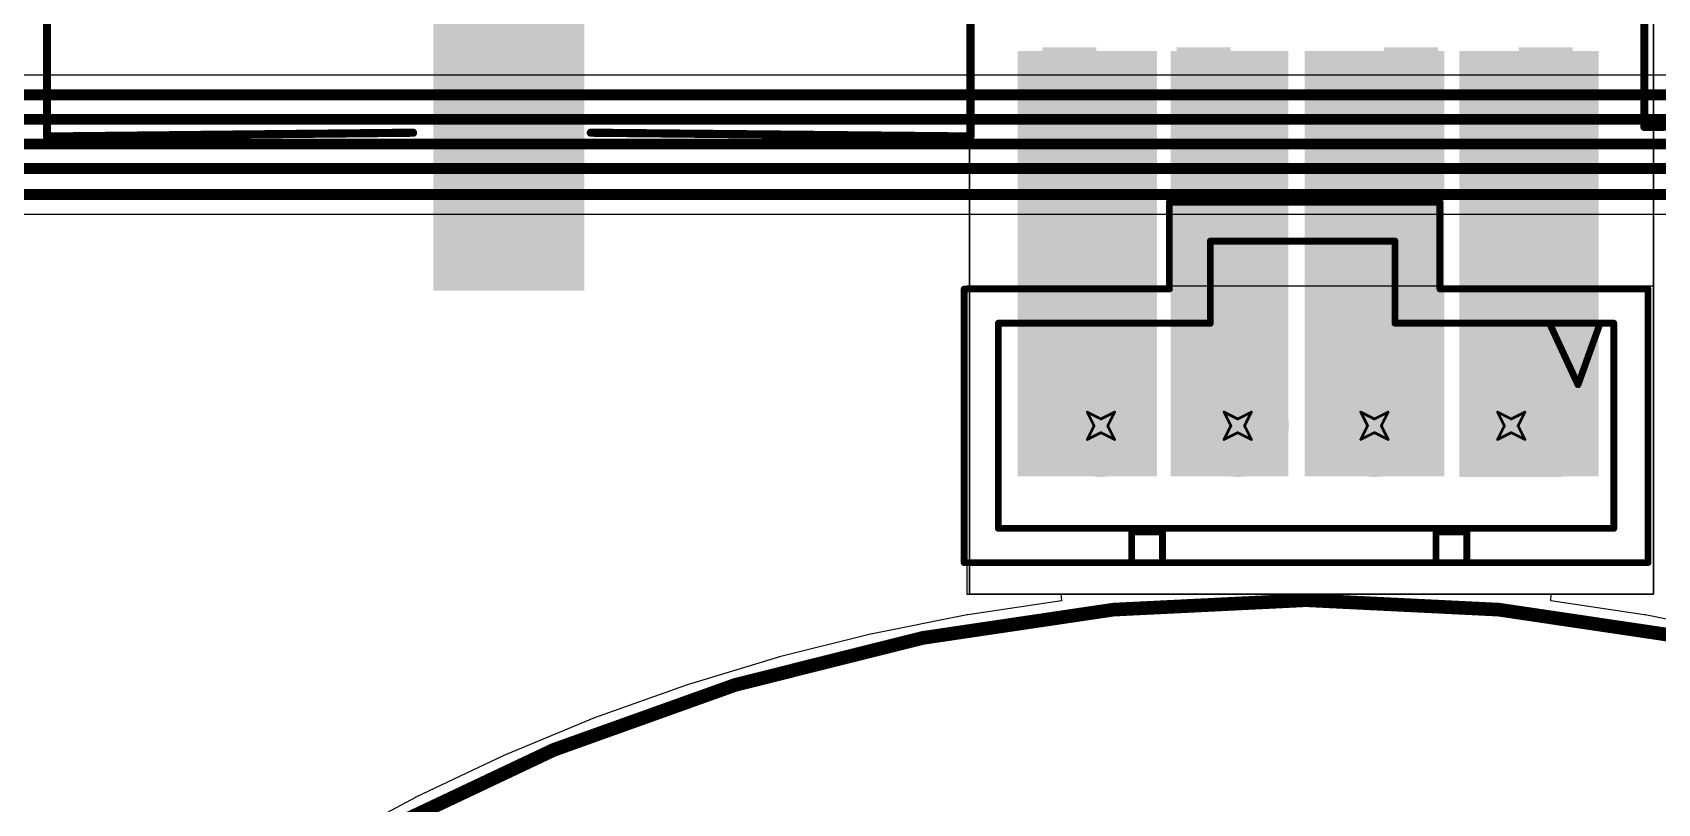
# Model space of a CAD drawing. Header units: inches. Extents: x -89 to 427, y -87 to 99.
# Drawn here: x -23.65 to 6.53, y 32.74 to 47.05 of the extents above; entities that cross this region are included whole.
import ezdxf

# ---------------------------------------------------------------- set-up
doc = ezdxf.new("R2010")
doc.units = ezdxf.units.IN
for name, color, linetype in [('Board_Outline', 56, 'Continuous'), ('Bottom Layer', 5, 'Continuous'), ('Bottom Solder', 6, 'Continuous'), ('Drill Drawing', 1, 'Continuous'), ('Multi-Layer', 9, 'Continuous'), ('Pad Holes', 156, 'Continuous'), ('Top Layer', 1, 'Continuous'), ('Top Overlay', 2, 'Continuous'), ('Top Paste', 8, 'Continuous'), ('Top Solder', 216, 'Continuous')]:
    doc.layers.add(name, color=color, linetype=linetype)

msp = doc.modelspace()

# ---------------------------------------------------------------- hatches: boundary and pattern name
at = {"layer": 'Bottom Layer'}
h = msp.add_hatch(color=5, dxfattribs=at)
edge = h.paths.add_edge_path()
edge.add_arc((-3.81, 39.751), 0.9, 0, 360)
h = msp.add_hatch(color=5, dxfattribs=at)
edge = h.paths.add_edge_path()
edge.add_arc((-1.27, 39.751), 0.9, 0, 360)
h = msp.add_hatch(color=5, dxfattribs=at)
edge = h.paths.add_edge_path()
edge.add_arc((1.27, 39.751), 0.9, 0, 360)
msp.add_hatch(color=5, dxfattribs=at).paths.add_polyline_path([(4.71, 38.851), (2.91, 38.851), (2.91, 40.651), (4.71, 40.651)])
at = {"layer": 'Bottom Solder'}
h = msp.add_hatch(color=6, dxfattribs=at)
edge = h.paths.add_edge_path()
edge.add_arc((-3.81, 39.751), 0.951, 0, 360)
h = msp.add_hatch(color=6, dxfattribs=at)
edge = h.paths.add_edge_path()
edge.add_arc((-1.27, 39.751), 0.951, 0, 360)
h = msp.add_hatch(color=6, dxfattribs=at)
edge = h.paths.add_edge_path()
edge.add_arc((1.27, 39.751), 0.951, 0, 360)
msp.add_hatch(color=6, dxfattribs=at).paths.add_polyline_path([(4.761, 38.8), (2.859, 38.8), (2.859, 40.702), (4.761, 40.702)])
at = {"layer": 'Multi-Layer'}
h = msp.add_hatch(color=9, dxfattribs=at)
edge = h.paths.add_edge_path()
edge.add_arc((-3.81, 39.751), 0.9, 0, 360)
h = msp.add_hatch(color=9, dxfattribs=at)
edge = h.paths.add_edge_path()
edge.add_arc((-1.27, 39.751), 0.9, 0, 360)
h = msp.add_hatch(color=9, dxfattribs=at)
edge = h.paths.add_edge_path()
edge.add_arc((1.27, 39.751), 0.9, 0, 360)
msp.add_hatch(color=9, dxfattribs=at).paths.add_polyline_path([(4.71, 38.851), (2.91, 38.851), (2.91, 40.651), (4.71, 40.651)])
at = {"layer": 'Pad Holes'}
h = msp.add_hatch(color=7, dxfattribs=at)
edge = h.paths.add_edge_path()
edge.add_arc((-3.81, 39.751), 0.6, 0, 360)
h = msp.add_hatch(color=7, dxfattribs=at)
edge = h.paths.add_edge_path()
edge.add_arc((-1.27, 39.751), 0.6, 0, 360)
h = msp.add_hatch(color=7, dxfattribs=at)
edge = h.paths.add_edge_path()
edge.add_arc((1.27, 39.751), 0.6, 0, 360)
h = msp.add_hatch(color=7, dxfattribs=at)
edge = h.paths.add_edge_path()
edge.add_arc((3.81, 39.751), 0.6, 0, 360)
at = {"layer": 'Top Layer'}
for points in [[(-13.508, 50.859), (-13.508, 42.359), (-16.108, 42.359), (-16.108, 50.859)], [(-2.769, 46.711), (-5.359, 46.711), (-5.359, 38.811), (-2.769, 38.811)], [(-4, 46.676), (-4, 44.876), (-4.8, 44.876), (-4.8, 46.676)], [(-0.33, 46.711), (-2.515, 46.711), (-2.515, 38.811), (-0.33, 38.811)], [(-1.5, 46.676), (-1.5, 44.876), (-2.3, 44.876), (-2.3, 46.676)], [(-0.025, 38.811), (2.565, 38.811), (2.565, 46.711), (-0.025, 46.711)], [(2.35, 46.676), (2.35, 44.876), (1.55, 44.876), (1.55, 46.676)], [(2.845, 38.811), (5.436, 38.811), (5.436, 46.711), (2.845, 46.711)], [(4.85, 46.676), (4.85, 44.876), (4.05, 44.876), (4.05, 46.676)], [(4.71, 38.851), (2.91, 38.851), (2.91, 40.651), (4.71, 40.651)]]:
    msp.add_hatch(color=1, dxfattribs=at).paths.add_polyline_path(points)
h = msp.add_hatch(color=1, dxfattribs=at)
edge = h.paths.add_edge_path()
edge.add_arc((-3.81, 39.751), 0.9, 0, 360)
h = msp.add_hatch(color=1, dxfattribs=at)
edge = h.paths.add_edge_path()
edge.add_arc((-1.27, 39.751), 0.9, 0, 360)
h = msp.add_hatch(color=1, dxfattribs=at)
edge = h.paths.add_edge_path()
edge.add_arc((1.27, 39.751), 0.9, 0, 360)
at = {"layer": 'Top Paste'}
for points in [[(-13.508, 50.859), (-13.508, 42.359), (-16.108, 42.359), (-16.108, 50.859)], [(-4, 46.676), (-4, 44.876), (-4.8, 44.876), (-4.8, 46.676)], [(-1.5, 46.676), (-1.5, 44.876), (-2.3, 44.876), (-2.3, 46.676)], [(2.35, 46.676), (2.35, 44.876), (1.55, 44.876), (1.55, 46.676)], [(4.85, 46.676), (4.85, 44.876), (4.05, 44.876), (4.05, 46.676)]]:
    msp.add_hatch(color=8, dxfattribs=at).paths.add_polyline_path(points)
at = {"layer": 'Top Solder'}
for points in [[(-13.407, 50.961), (-13.407, 42.257), (-16.21, 42.257), (-16.21, 50.961)], [(-3.898, 46.778), (-3.898, 44.774), (-4.901, 44.774), (-4.901, 46.778)], [(-1.398, 46.778), (-1.398, 44.774), (-2.401, 44.774), (-2.401, 46.778)], [(2.452, 46.778), (2.452, 44.774), (1.449, 44.774), (1.449, 46.778)], [(4.952, 46.778), (4.952, 44.774), (3.949, 44.774), (3.949, 46.778)], [(4.761, 38.8), (2.859, 38.8), (2.859, 40.702), (4.761, 40.702)]]:
    msp.add_hatch(color=216, dxfattribs=at).paths.add_polyline_path(points)
h = msp.add_hatch(color=216, dxfattribs=at)
edge = h.paths.add_edge_path()
edge.add_arc((-3.81, 39.751), 0.951, 0, 360)
h = msp.add_hatch(color=216, dxfattribs=at)
edge = h.paths.add_edge_path()
edge.add_arc((-1.27, 39.751), 0.951, 0, 360)
h = msp.add_hatch(color=216, dxfattribs=at)
edge = h.paths.add_edge_path()
edge.add_arc((1.27, 39.751), 0.951, 0, 360)

# ---------------------------------------------------------------- linework, layer by layer
at = {"layer": 'Board_Outline'}
for points in [[(87.312, 0, 0.254, 0.254, 1), (-87.312, 0, 0.254, 0.254, 1)], [(-0.001, 40.079, 0.00127, 0.00127, 1), (0, 40.079, 0.00127, 0.00127, 1)], [(0, 40.08, 0.00127, 0.00127, 1), (0.001, 40.08, 0.00127, 0.00127, 1)], [(36.513, 0, 0.254, 0.254, 1), (-36.513, 0, 0.254, 0.254, 1)]]:
    msp.add_lwpolyline(points, format="xyseb", close=True, dxfattribs=at)
msp.add_lwpolyline([(0, 40.079, 0.00254, 0.00254, 0), (0, 40.08, 0.00254, 0.00254, 0)], format="xyseb", dxfattribs=at)
at = {"layer": 'Bottom Layer'}
for p, q in [((68.708, 46.26), (-33.833, 46.26)), ((-32.915, 43.681), (37.009, 43.681)), ((-6.299, 42.342), (-6.299, 36.627)), ((6.452, 42.342), (-6.299, 42.342)), ((6.452, 42.342), (-6.299, 42.342)), ((-6.299, 42.342), (-6.299, 36.627)), ((6.452, 36.627), (6.452, 42.342)), ((6.452, 36.627), (6.452, 42.342)), ((-6.299, 36.627), (6.452, 36.627)), ((-6.299, 36.627), (-4.553, 36.627)), ((-4.553, 36.627), (-4.544, 36.5)), ((4.544, 36.5), (4.553, 36.627)), ((4.553, 36.627), (6.452, 36.627)), ((-6.295, 36.24), (-8.053, 35.89)), ((-6.288, 36.24), (-6.295, 36.24)), ((-6.282, 36.242), (-6.288, 36.24)), ((-4.544, 36.5), (-6.282, 36.242)), ((6.282, 36.242), (4.544, 36.5)), ((6.288, 36.24), (6.282, 36.242)), ((6.295, 36.24), (6.288, 36.24)), ((8.053, 35.89), (6.295, 36.24)), ((-8.065, 35.887), (-9.804, 35.452)), ((-8.059, 35.888), (-8.065, 35.887)), ((-8.053, 35.89), (-8.059, 35.888)), ((-9.816, 35.448), (-11.532, 34.928)), ((-9.81, 35.449), (-9.816, 35.448)), ((-9.804, 35.452), (-9.81, 35.449)), ((-11.544, 34.924), (-13.232, 34.32)), ((-11.538, 34.925), (-11.544, 34.924)), ((-11.532, 34.928), (-11.538, 34.925)), ((-13.244, 34.315), (-14.9, 33.629)), ((-13.237, 34.317), (-13.244, 34.315)), ((-13.232, 34.32), (-13.237, 34.317)), ((-14.912, 33.624), (-16.532, 32.858)), ((-14.905, 33.626), (-14.912, 33.624)), ((-14.9, 33.629), (-14.905, 33.626)), ((-16.543, 32.852), (-18.124, 32.007)), ((-16.537, 32.854), (-16.543, 32.852)), ((-16.532, 32.858), (-16.537, 32.854))]:
    msp.add_line(p, q, dxfattribs=at)
for points in [[(-33.833, 45.898, 0.203, 0.203, 0), (68.708, 45.898, 0.203, 0.203, 0)], [(-33.643, 45.441, 0.203, 0.203, 0), (60.815, 45.441, 0.203, 0.203, 0)], [(-33.454, 44.983, 0.203, 0.203, 0), (52.921, 44.983, 0.203, 0.203, 0)], [(-33.265, 44.526, 0.203, 0.203, 0), (45.027, 44.526, 0.203, 0.203, 0)], [(-33.065, 44.044, 0.203, 0.203, 0), (37.159, 44.044, 0.203, 0.203, 0)]]:
    msp.add_lwpolyline(points, format="xyseb", dxfattribs=at)
at = {"layer": 'Drill Drawing'}
for points in [[(-4.064, 40.005, 0.0508, 0.0508, 0), (-3.81, 39.878, 0.0508, 0.0508, 0)], [(-4.064, 40.005, 0.0508, 0.0508, 0), (-3.937, 39.751, 0.0508, 0.0508, 0)], [(-3.81, 39.878, 0.0508, 0.0508, 0), (-3.556, 40.005, 0.0508, 0.0508, 0)], [(-3.683, 39.751, 0.0508, 0.0508, 0), (-3.556, 40.005, 0.0508, 0.0508, 0)], [(-1.524, 40.005, 0.0508, 0.0508, 0), (-1.27, 39.878, 0.0508, 0.0508, 0)], [(-1.524, 40.005, 0.0508, 0.0508, 0), (-1.397, 39.751, 0.0508, 0.0508, 0)], [(-1.27, 39.878, 0.0508, 0.0508, 0), (-1.016, 40.005, 0.0508, 0.0508, 0)], [(-1.143, 39.751, 0.0508, 0.0508, 0), (-1.016, 40.005, 0.0508, 0.0508, 0)], [(1.016, 40.005, 0.0508, 0.0508, 0), (1.27, 39.878, 0.0508, 0.0508, 0)], [(1.016, 40.005, 0.0508, 0.0508, 0), (1.143, 39.751, 0.0508, 0.0508, 0)], [(1.27, 39.878, 0.0508, 0.0508, 0), (1.524, 40.005, 0.0508, 0.0508, 0)], [(1.397, 39.751, 0.0508, 0.0508, 0), (1.524, 40.005, 0.0508, 0.0508, 0)], [(3.556, 40.005, 0.0508, 0.0508, 0), (3.81, 39.878, 0.0508, 0.0508, 0)], [(3.556, 40.005, 0.0508, 0.0508, 0), (3.683, 39.751, 0.0508, 0.0508, 0)], [(3.81, 39.878, 0.0508, 0.0508, 0), (4.064, 40.005, 0.0508, 0.0508, 0)], [(3.937, 39.751, 0.0508, 0.0508, 0), (4.064, 40.005, 0.0508, 0.0508, 0)], [(-4.064, 39.497, 0.0508, 0.0508, 0), (-3.937, 39.751, 0.0508, 0.0508, 0)], [(-4.064, 39.497, 0.0508, 0.0508, 0), (-3.81, 39.624, 0.0508, 0.0508, 0)], [(-3.81, 39.624, 0.0508, 0.0508, 0), (-3.556, 39.497, 0.0508, 0.0508, 0)], [(-3.683, 39.751, 0.0508, 0.0508, 0), (-3.556, 39.497, 0.0508, 0.0508, 0)], [(-1.524, 39.497, 0.0508, 0.0508, 0), (-1.397, 39.751, 0.0508, 0.0508, 0)], [(-1.524, 39.497, 0.0508, 0.0508, 0), (-1.27, 39.624, 0.0508, 0.0508, 0)], [(-1.27, 39.624, 0.0508, 0.0508, 0), (-1.016, 39.497, 0.0508, 0.0508, 0)], [(-1.143, 39.751, 0.0508, 0.0508, 0), (-1.016, 39.497, 0.0508, 0.0508, 0)], [(1.016, 39.497, 0.0508, 0.0508, 0), (1.143, 39.751, 0.0508, 0.0508, 0)], [(1.016, 39.497, 0.0508, 0.0508, 0), (1.27, 39.624, 0.0508, 0.0508, 0)], [(1.27, 39.624, 0.0508, 0.0508, 0), (1.524, 39.497, 0.0508, 0.0508, 0)], [(1.397, 39.751, 0.0508, 0.0508, 0), (1.524, 39.497, 0.0508, 0.0508, 0)], [(3.556, 39.497, 0.0508, 0.0508, 0), (3.683, 39.751, 0.0508, 0.0508, 0)], [(3.556, 39.497, 0.0508, 0.0508, 0), (3.81, 39.624, 0.0508, 0.0508, 0)], [(3.81, 39.624, 0.0508, 0.0508, 0), (4.064, 39.497, 0.0508, 0.0508, 0)], [(3.937, 39.751, 0.0508, 0.0508, 0), (4.064, 39.497, 0.0508, 0.0508, 0)]]:
    msp.add_lwpolyline(points, format="xyseb", dxfattribs=at)
for points in [[(-4.077, 40.005, 0.0254, 0.0254, 1), (-4.051, 40.005, 0.0254, 0.0254, 1)], [(-4.077, 40.005, 0.0254, 0.0254, 1), (-4.051, 40.005, 0.0254, 0.0254, 1)], [(-3.823, 39.878, 0.0254, 0.0254, 1), (-3.797, 39.878, 0.0254, 0.0254, 1)], [(-3.823, 39.878, 0.0254, 0.0254, 1), (-3.797, 39.878, 0.0254, 0.0254, 1)], [(-3.569, 40.005, 0.0254, 0.0254, 1), (-3.543, 40.005, 0.0254, 0.0254, 1)], [(-3.569, 40.005, 0.0254, 0.0254, 1), (-3.543, 40.005, 0.0254, 0.0254, 1)], [(-1.537, 40.005, 0.0254, 0.0254, 1), (-1.511, 40.005, 0.0254, 0.0254, 1)], [(-1.537, 40.005, 0.0254, 0.0254, 1), (-1.511, 40.005, 0.0254, 0.0254, 1)], [(-1.283, 39.878, 0.0254, 0.0254, 1), (-1.257, 39.878, 0.0254, 0.0254, 1)], [(-1.283, 39.878, 0.0254, 0.0254, 1), (-1.257, 39.878, 0.0254, 0.0254, 1)], [(-1.029, 40.005, 0.0254, 0.0254, 1), (-1.003, 40.005, 0.0254, 0.0254, 1)], [(-1.029, 40.005, 0.0254, 0.0254, 1), (-1.003, 40.005, 0.0254, 0.0254, 1)], [(1.003, 40.005, 0.0254, 0.0254, 1), (1.029, 40.005, 0.0254, 0.0254, 1)], [(1.003, 40.005, 0.0254, 0.0254, 1), (1.029, 40.005, 0.0254, 0.0254, 1)], [(1.257, 39.878, 0.0254, 0.0254, 1), (1.283, 39.878, 0.0254, 0.0254, 1)], [(1.257, 39.878, 0.0254, 0.0254, 1), (1.283, 39.878, 0.0254, 0.0254, 1)], [(1.511, 40.005, 0.0254, 0.0254, 1), (1.537, 40.005, 0.0254, 0.0254, 1)], [(1.511, 40.005, 0.0254, 0.0254, 1), (1.537, 40.005, 0.0254, 0.0254, 1)], [(3.543, 40.005, 0.0254, 0.0254, 1), (3.569, 40.005, 0.0254, 0.0254, 1)], [(3.543, 40.005, 0.0254, 0.0254, 1), (3.569, 40.005, 0.0254, 0.0254, 1)], [(3.797, 39.878, 0.0254, 0.0254, 1), (3.823, 39.878, 0.0254, 0.0254, 1)], [(3.797, 39.878, 0.0254, 0.0254, 1), (3.823, 39.878, 0.0254, 0.0254, 1)], [(4.051, 40.005, 0.0254, 0.0254, 1), (4.077, 40.005, 0.0254, 0.0254, 1)], [(4.051, 40.005, 0.0254, 0.0254, 1), (4.077, 40.005, 0.0254, 0.0254, 1)], [(-3.95, 39.751, 0.0254, 0.0254, 1), (-3.924, 39.751, 0.0254, 0.0254, 1)], [(-3.95, 39.751, 0.0254, 0.0254, 1), (-3.924, 39.751, 0.0254, 0.0254, 1)], [(-3.823, 39.624, 0.0254, 0.0254, 1), (-3.797, 39.624, 0.0254, 0.0254, 1)], [(-3.823, 39.624, 0.0254, 0.0254, 1), (-3.797, 39.624, 0.0254, 0.0254, 1)], [(-3.696, 39.751, 0.0254, 0.0254, 1), (-3.67, 39.751, 0.0254, 0.0254, 1)], [(-3.696, 39.751, 0.0254, 0.0254, 1), (-3.67, 39.751, 0.0254, 0.0254, 1)], [(-1.41, 39.751, 0.0254, 0.0254, 1), (-1.384, 39.751, 0.0254, 0.0254, 1)], [(-1.41, 39.751, 0.0254, 0.0254, 1), (-1.384, 39.751, 0.0254, 0.0254, 1)], [(-1.283, 39.624, 0.0254, 0.0254, 1), (-1.257, 39.624, 0.0254, 0.0254, 1)], [(-1.283, 39.624, 0.0254, 0.0254, 1), (-1.257, 39.624, 0.0254, 0.0254, 1)], [(-1.156, 39.751, 0.0254, 0.0254, 1), (-1.13, 39.751, 0.0254, 0.0254, 1)], [(-1.156, 39.751, 0.0254, 0.0254, 1), (-1.13, 39.751, 0.0254, 0.0254, 1)], [(1.13, 39.751, 0.0254, 0.0254, 1), (1.156, 39.751, 0.0254, 0.0254, 1)], [(1.13, 39.751, 0.0254, 0.0254, 1), (1.156, 39.751, 0.0254, 0.0254, 1)], [(1.257, 39.624, 0.0254, 0.0254, 1), (1.283, 39.624, 0.0254, 0.0254, 1)], [(1.257, 39.624, 0.0254, 0.0254, 1), (1.283, 39.624, 0.0254, 0.0254, 1)], [(1.384, 39.751, 0.0254, 0.0254, 1), (1.41, 39.751, 0.0254, 0.0254, 1)], [(1.384, 39.751, 0.0254, 0.0254, 1), (1.41, 39.751, 0.0254, 0.0254, 1)], [(3.67, 39.751, 0.0254, 0.0254, 1), (3.696, 39.751, 0.0254, 0.0254, 1)], [(3.67, 39.751, 0.0254, 0.0254, 1), (3.696, 39.751, 0.0254, 0.0254, 1)], [(3.797, 39.624, 0.0254, 0.0254, 1), (3.823, 39.624, 0.0254, 0.0254, 1)], [(3.797, 39.624, 0.0254, 0.0254, 1), (3.823, 39.624, 0.0254, 0.0254, 1)], [(3.924, 39.751, 0.0254, 0.0254, 1), (3.95, 39.751, 0.0254, 0.0254, 1)], [(3.924, 39.751, 0.0254, 0.0254, 1), (3.95, 39.751, 0.0254, 0.0254, 1)], [(-4.077, 39.497, 0.0254, 0.0254, 1), (-4.051, 39.497, 0.0254, 0.0254, 1)], [(-4.077, 39.497, 0.0254, 0.0254, 1), (-4.051, 39.497, 0.0254, 0.0254, 1)], [(-3.569, 39.497, 0.0254, 0.0254, 1), (-3.543, 39.497, 0.0254, 0.0254, 1)], [(-3.569, 39.497, 0.0254, 0.0254, 1), (-3.543, 39.497, 0.0254, 0.0254, 1)], [(-1.537, 39.497, 0.0254, 0.0254, 1), (-1.511, 39.497, 0.0254, 0.0254, 1)], [(-1.537, 39.497, 0.0254, 0.0254, 1), (-1.511, 39.497, 0.0254, 0.0254, 1)], [(-1.029, 39.497, 0.0254, 0.0254, 1), (-1.003, 39.497, 0.0254, 0.0254, 1)], [(-1.029, 39.497, 0.0254, 0.0254, 1), (-1.003, 39.497, 0.0254, 0.0254, 1)], [(1.003, 39.497, 0.0254, 0.0254, 1), (1.029, 39.497, 0.0254, 0.0254, 1)], [(1.003, 39.497, 0.0254, 0.0254, 1), (1.029, 39.497, 0.0254, 0.0254, 1)], [(1.511, 39.497, 0.0254, 0.0254, 1), (1.537, 39.497, 0.0254, 0.0254, 1)], [(1.511, 39.497, 0.0254, 0.0254, 1), (1.537, 39.497, 0.0254, 0.0254, 1)], [(3.543, 39.497, 0.0254, 0.0254, 1), (3.569, 39.497, 0.0254, 0.0254, 1)], [(3.543, 39.497, 0.0254, 0.0254, 1), (3.569, 39.497, 0.0254, 0.0254, 1)], [(4.051, 39.497, 0.0254, 0.0254, 1), (4.077, 39.497, 0.0254, 0.0254, 1)], [(4.051, 39.497, 0.0254, 0.0254, 1), (4.077, 39.497, 0.0254, 0.0254, 1)]]:
    msp.add_lwpolyline(points, format="xyseb", close=True, dxfattribs=at)
at = {"layer": 'Multi-Layer'}
for p, q in [((-4.471, 36.249), (-6.244, 35.986)), ((-2.687, 36.425), (-4.471, 36.249)), ((-0.896, 36.513), (-2.687, 36.425)), ((0, 36.513), (-0.896, 36.513)), ((0.896, 36.513), (0, 36.513)), ((2.687, 36.425), (0.896, 36.513)), ((4.471, 36.249), (2.687, 36.425)), ((6.244, 35.986), (4.471, 36.249)), ((-6.244, 35.986), (-8.002, 35.636)), ((8.002, 35.636), (6.244, 35.986)), ((-8.002, 35.636), (-9.741, 35.2)), ((-9.741, 35.2), (-11.457, 34.68)), ((-11.457, 34.68), (-13.145, 34.076)), ((-13.145, 34.076), (-14.801, 33.39)), ((-14.801, 33.39), (-16.421, 32.624))]:
    msp.add_line(p, q, dxfattribs=at)
at = {"layer": 'Top Layer'}
for p, q in [((-6.248, 36.627), (-6.248, 49.098)), ((-6.248, 49.098), (-6.248, 36.627)), ((6.452, 49.098), (6.452, 36.627)), ((6.452, 36.627), (6.452, 49.098)), ((6.452, 36.627), (-6.248, 36.627)), ((-6.248, 36.627), (-4.553, 36.627)), ((-4.553, 36.627), (-4.544, 36.5)), ((4.544, 36.5), (4.553, 36.627)), ((4.553, 36.627), (6.452, 36.627)), ((-6.295, 36.24), (-8.053, 35.89)), ((-6.288, 36.24), (-6.295, 36.24)), ((-6.282, 36.242), (-6.288, 36.24)), ((-4.544, 36.5), (-6.282, 36.242)), ((6.282, 36.242), (4.544, 36.5)), ((6.288, 36.24), (6.282, 36.242)), ((6.295, 36.24), (6.288, 36.24)), ((8.053, 35.89), (6.295, 36.24)), ((-8.065, 35.887), (-9.804, 35.452)), ((-8.059, 35.888), (-8.065, 35.887)), ((-8.053, 35.89), (-8.059, 35.888)), ((-9.816, 35.448), (-11.532, 34.928)), ((-9.81, 35.449), (-9.816, 35.448)), ((-9.804, 35.452), (-9.81, 35.449)), ((-11.544, 34.924), (-13.232, 34.32)), ((-11.538, 34.925), (-11.544, 34.924)), ((-11.532, 34.928), (-11.538, 34.925)), ((-13.244, 34.315), (-14.9, 33.629)), ((-13.237, 34.317), (-13.244, 34.315)), ((-13.232, 34.32), (-13.237, 34.317)), ((-14.912, 33.624), (-16.532, 32.858)), ((-14.905, 33.626), (-14.912, 33.624)), ((-14.9, 33.629), (-14.905, 33.626)), ((-16.543, 32.852), (-18.124, 32.007)), ((-16.537, 32.854), (-16.543, 32.852)), ((-16.532, 32.858), (-16.537, 32.854))]:
    msp.add_line(p, q, dxfattribs=at)
at = {"layer": 'Top Overlay'}
for points in [[(-23.384, 45.122, 0.152, 0.152, 0), (-23.384, 58.798, 0.152, 0.152, 0)], [(-6.233, 45.123, 0.152, 0.152, 0), (-6.233, 58.799, 0.152, 0.152, 0)], [(6.283, 45.3, 0.152, 0.152, 0), (6.283, 58.976, 0.152, 0.152, 0)], [(6.283, 45.3, 0.152, 0.152, 0), (13.081, 45.371, 0.152, 0.152, 0)], [(-23.384, 45.122, 0.152, 0.152, 0), (-16.586, 45.193, 0.152, 0.152, 0)], [(-13.284, 45.193, 0.152, 0.152, 0), (-6.233, 45.123, 0.152, 0.152, 0)], [(-2.54, 43.901, 0.127, 0.127, 0), (2.485, 43.901, 0.127, 0.127, 0)], [(-2.54, 42.291, 0.127, 0.127, 0), (-2.54, 43.901, 0.127, 0.127, 0)], [(2.485, 42.291, 0.127, 0.127, 0), (2.485, 43.901, 0.127, 0.127, 0)], [(-1.778, 43.18, 0.127, 0.127, 0), (1.651, 43.18, 0.127, 0.127, 0)], [(-1.778, 41.656, 0.127, 0.127, 0), (-1.778, 43.18, 0.127, 0.127, 0)], [(1.651, 41.656, 0.127, 0.127, 0), (1.651, 43.18, 0.127, 0.127, 0)], [(-6.35, 37.211, 0.127, 0.127, 0), (-6.35, 42.291, 0.127, 0.127, 0)], [(-6.35, 42.291, 0.127, 0.127, 0), (-2.538, 42.291, 0.127, 0.127, 0)], [(2.485, 42.291, 0.127, 0.127, 0), (6.35, 42.291, 0.127, 0.127, 0)], [(6.35, 37.211, 0.127, 0.127, 0), (6.35, 42.291, 0.127, 0.127, 0)], [(-5.715, 37.846, 0.127, 0.127, 0), (-5.715, 41.656, 0.127, 0.127, 0)], [(-5.715, 41.656, 0.127, 0.127, 0), (-2.54, 41.656, 0.127, 0.127, 0)], [(-2.674, 41.656, 0.127, 0.127, 0), (-1.778, 41.656, 0.127, 0.127, 0)], [(1.651, 41.656, 0.127, 0.127, 0), (2.5, 41.656, 0.127, 0.127, 0)], [(2.5, 41.656, 0.127, 0.127, 0), (5.715, 41.656, 0.127, 0.127, 0)], [(4.52, 41.656, 0.127, 0.127, 0), (5.051, 40.513, 0.127, 0.127, 0)], [(5.051, 40.513, 0.127, 0.127, 0), (5.461, 41.656, 0.127, 0.127, 0)], [(5.715, 37.846, 0.127, 0.127, 0), (5.715, 41.656, 0.127, 0.127, 0)], [(-5.715, 37.846, 0.127, 0.127, 0), (5.715, 37.846, 0.127, 0.127, 0)], [(-3.239, 37.211, 0.127, 0.127, 0), (-3.239, 37.782, 0.127, 0.127, 0)], [(-3.239, 37.782, 0.127, 0.127, 0), (-2.667, 37.782, 0.127, 0.127, 0)], [(-2.667, 37.211, 0.127, 0.127, 0), (-2.667, 37.782, 0.127, 0.127, 0)], [(2.413, 37.211, 0.127, 0.127, 0), (2.413, 37.782, 0.127, 0.127, 0)], [(2.413, 37.782, 0.127, 0.127, 0), (2.985, 37.782, 0.127, 0.127, 0)], [(2.985, 37.211, 0.127, 0.127, 0), (2.985, 37.782, 0.127, 0.127, 0)], [(-6.35, 37.211, 0.127, 0.127, 0), (6.35, 37.211, 0.127, 0.127, 0)], [(-3.239, 37.211, 0.127, 0.127, 0), (-2.667, 37.211, 0.127, 0.127, 0)], [(2.413, 37.211, 0.127, 0.127, 0), (2.985, 37.211, 0.127, 0.127, 0)]]:
    msp.add_lwpolyline(points, format="xyseb", dxfattribs=at)
for points in [[(6.245, 45.3, 0.0762, 0.0762, 1), (6.321, 45.3, 0.0762, 0.0762, 1)], [(6.245, 45.3, 0.0762, 0.0762, 1), (6.321, 45.3, 0.0762, 0.0762, 1)], [(-23.423, 45.122, 0.0762, 0.0762, 1), (-23.346, 45.122, 0.0762, 0.0762, 1)], [(-23.423, 45.122, 0.0762, 0.0762, 1), (-23.346, 45.122, 0.0762, 0.0762, 1)], [(-16.624, 45.193, 0.0762, 0.0762, 1), (-16.548, 45.193, 0.0762, 0.0762, 1)], [(-13.322, 45.193, 0.0762, 0.0762, 1), (-13.246, 45.193, 0.0762, 0.0762, 1)], [(-6.271, 45.123, 0.0762, 0.0762, 1), (-6.195, 45.123, 0.0762, 0.0762, 1)], [(-6.271, 45.123, 0.0762, 0.0762, 1), (-6.195, 45.123, 0.0762, 0.0762, 1)], [(-2.572, 43.901, 0.0635, 0.0635, 1), (-2.508, 43.901, 0.0635, 0.0635, 1)], [(-2.572, 43.901, 0.0635, 0.0635, 1), (-2.508, 43.901, 0.0635, 0.0635, 1)], [(2.454, 43.901, 0.0635, 0.0635, 1), (2.517, 43.901, 0.0635, 0.0635, 1)], [(2.454, 43.901, 0.0635, 0.0635, 1), (2.517, 43.901, 0.0635, 0.0635, 1)], [(-1.81, 43.18, 0.0635, 0.0635, 1), (-1.746, 43.18, 0.0635, 0.0635, 1)], [(-1.81, 43.18, 0.0635, 0.0635, 1), (-1.746, 43.18, 0.0635, 0.0635, 1)], [(1.619, 43.18, 0.0635, 0.0635, 1), (1.683, 43.18, 0.0635, 0.0635, 1)], [(1.619, 43.18, 0.0635, 0.0635, 1), (1.683, 43.18, 0.0635, 0.0635, 1)], [(-6.382, 42.291, 0.0635, 0.0635, 1), (-6.318, 42.291, 0.0635, 0.0635, 1)], [(-6.382, 42.291, 0.0635, 0.0635, 1), (-6.318, 42.291, 0.0635, 0.0635, 1)], [(-2.572, 42.291, 0.0635, 0.0635, 1), (-2.508, 42.291, 0.0635, 0.0635, 1)], [(-2.57, 42.291, 0.0635, 0.0635, 1), (-2.506, 42.291, 0.0635, 0.0635, 1)], [(2.454, 42.291, 0.0635, 0.0635, 1), (2.517, 42.291, 0.0635, 0.0635, 1)], [(2.454, 42.291, 0.0635, 0.0635, 1), (2.517, 42.291, 0.0635, 0.0635, 1)], [(6.318, 42.291, 0.0635, 0.0635, 1), (6.382, 42.291, 0.0635, 0.0635, 1)], [(6.318, 42.291, 0.0635, 0.0635, 1), (6.382, 42.291, 0.0635, 0.0635, 1)], [(-5.747, 41.656, 0.0635, 0.0635, 1), (-5.683, 41.656, 0.0635, 0.0635, 1)], [(-5.747, 41.656, 0.0635, 0.0635, 1), (-5.683, 41.656, 0.0635, 0.0635, 1)], [(-2.706, 41.656, 0.0635, 0.0635, 1), (-2.643, 41.656, 0.0635, 0.0635, 1)], [(-2.572, 41.656, 0.0635, 0.0635, 1), (-2.508, 41.656, 0.0635, 0.0635, 1)], [(-1.81, 41.656, 0.0635, 0.0635, 1), (-1.746, 41.656, 0.0635, 0.0635, 1)], [(-1.81, 41.656, 0.0635, 0.0635, 1), (-1.746, 41.656, 0.0635, 0.0635, 1)], [(1.619, 41.656, 0.0635, 0.0635, 1), (1.683, 41.656, 0.0635, 0.0635, 1)], [(1.619, 41.656, 0.0635, 0.0635, 1), (1.683, 41.656, 0.0635, 0.0635, 1)], [(2.468, 41.656, 0.0635, 0.0635, 1), (2.532, 41.656, 0.0635, 0.0635, 1)], [(2.468, 41.656, 0.0635, 0.0635, 1), (2.532, 41.656, 0.0635, 0.0635, 1)], [(4.488, 41.656, 0.0635, 0.0635, 1), (4.552, 41.656, 0.0635, 0.0635, 1)], [(5.429, 41.656, 0.0635, 0.0635, 1), (5.493, 41.656, 0.0635, 0.0635, 1)], [(5.683, 41.656, 0.0635, 0.0635, 1), (5.747, 41.656, 0.0635, 0.0635, 1)], [(5.683, 41.656, 0.0635, 0.0635, 1), (5.747, 41.656, 0.0635, 0.0635, 1)], [(5.019, 40.513, 0.0635, 0.0635, 1), (5.082, 40.513, 0.0635, 0.0635, 1)], [(5.019, 40.513, 0.0635, 0.0635, 1), (5.082, 40.513, 0.0635, 0.0635, 1)], [(-5.747, 37.846, 0.0635, 0.0635, 1), (-5.683, 37.846, 0.0635, 0.0635, 1)], [(-5.747, 37.846, 0.0635, 0.0635, 1), (-5.683, 37.846, 0.0635, 0.0635, 1)], [(-3.27, 37.782, 0.0635, 0.0635, 1), (-3.207, 37.782, 0.0635, 0.0635, 1)], [(-3.27, 37.782, 0.0635, 0.0635, 1), (-3.207, 37.782, 0.0635, 0.0635, 1)], [(-2.699, 37.782, 0.0635, 0.0635, 1), (-2.635, 37.782, 0.0635, 0.0635, 1)], [(-2.699, 37.782, 0.0635, 0.0635, 1), (-2.635, 37.782, 0.0635, 0.0635, 1)], [(2.381, 37.782, 0.0635, 0.0635, 1), (2.445, 37.782, 0.0635, 0.0635, 1)], [(2.381, 37.782, 0.0635, 0.0635, 1), (2.445, 37.782, 0.0635, 0.0635, 1)], [(2.953, 37.782, 0.0635, 0.0635, 1), (3.016, 37.782, 0.0635, 0.0635, 1)], [(2.953, 37.782, 0.0635, 0.0635, 1), (3.016, 37.782, 0.0635, 0.0635, 1)], [(5.683, 37.846, 0.0635, 0.0635, 1), (5.747, 37.846, 0.0635, 0.0635, 1)], [(5.683, 37.846, 0.0635, 0.0635, 1), (5.747, 37.846, 0.0635, 0.0635, 1)], [(-6.382, 37.211, 0.0635, 0.0635, 1), (-6.318, 37.211, 0.0635, 0.0635, 1)], [(-6.382, 37.211, 0.0635, 0.0635, 1), (-6.318, 37.211, 0.0635, 0.0635, 1)], [(-3.27, 37.211, 0.0635, 0.0635, 1), (-3.207, 37.211, 0.0635, 0.0635, 1)], [(-3.27, 37.211, 0.0635, 0.0635, 1), (-3.207, 37.211, 0.0635, 0.0635, 1)], [(-2.699, 37.211, 0.0635, 0.0635, 1), (-2.635, 37.211, 0.0635, 0.0635, 1)], [(-2.699, 37.211, 0.0635, 0.0635, 1), (-2.635, 37.211, 0.0635, 0.0635, 1)], [(2.381, 37.211, 0.0635, 0.0635, 1), (2.445, 37.211, 0.0635, 0.0635, 1)], [(2.381, 37.211, 0.0635, 0.0635, 1), (2.445, 37.211, 0.0635, 0.0635, 1)], [(2.953, 37.211, 0.0635, 0.0635, 1), (3.016, 37.211, 0.0635, 0.0635, 1)], [(2.953, 37.211, 0.0635, 0.0635, 1), (3.016, 37.211, 0.0635, 0.0635, 1)], [(6.318, 37.211, 0.0635, 0.0635, 1), (6.382, 37.211, 0.0635, 0.0635, 1)], [(6.318, 37.211, 0.0635, 0.0635, 1), (6.382, 37.211, 0.0635, 0.0635, 1)]]:
    msp.add_lwpolyline(points, format="xyseb", close=True, dxfattribs=at)

doc.saveas('drawing.dxf')
